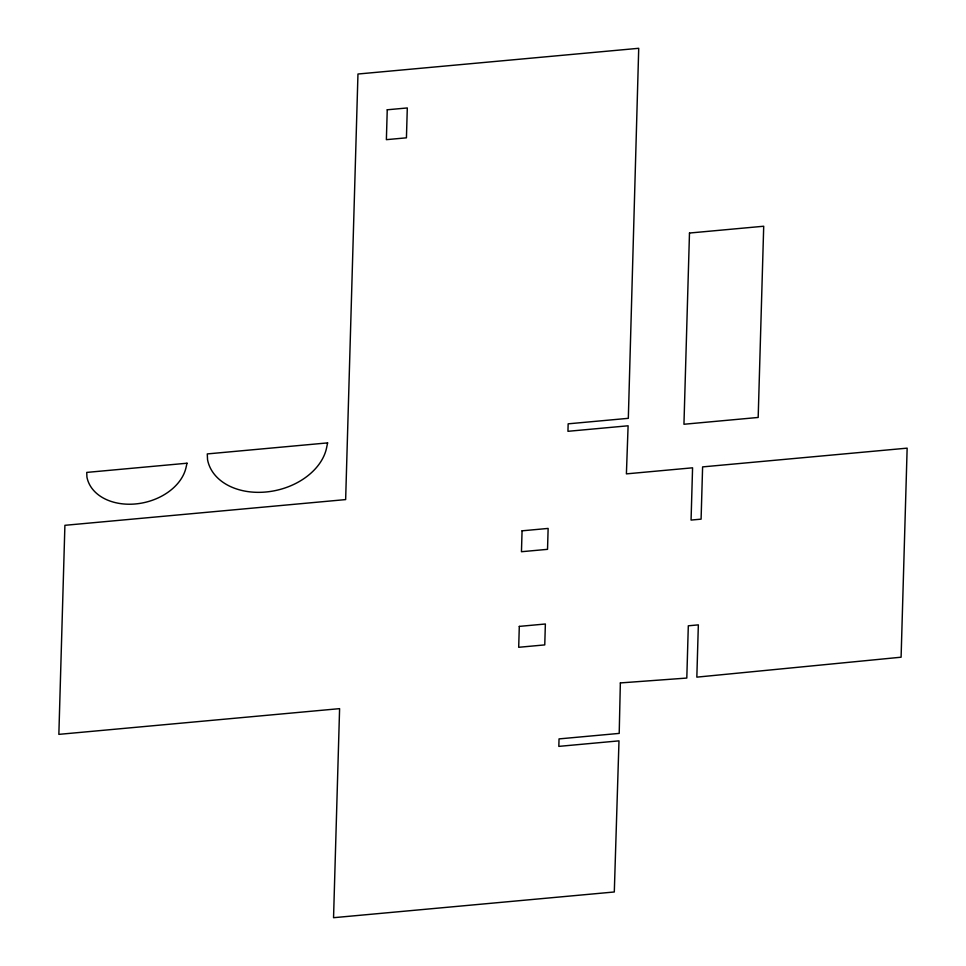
<?xml version="1.0" encoding="UTF-8"?>
<svg xmlns="http://www.w3.org/2000/svg" width="966" height="966" viewBox="0 0 966 966"><rect width="100%" height="100%" fill="white"/><g stroke="black" fill="none" stroke-linecap="round" stroke-linejoin="round"><path stroke-width="1.45" d="M620.353 682.926L619.206 733.399L559.036 738.905L558.831 746.38L618.989 740.862L614.304 891.98L333.548 917.7L339.597 708.646L58.854 734.365L64.903 525.311L345.647 499.591L357.963 74.02L638.719 48.3L628.323 418.326L568.153 423.832L567.948 431.307L628.105 425.789L626.403 473.871L692.574 467.81L691.064 520.07L701.087 519.153L702.608 466.892L907.146 448.152L901.097 657.206L696.836 677.142L698.346 624.869L688.311 625.799L686.802 678.06L620.353 682.926M387.245 109.786L386.376 139.659L406.432 137.824L407.302 107.951L387.245 109.786M519.297 626.391L518.694 647.292L544.764 644.902L545.367 624L519.297 626.391M522.063 530.817L521.459 551.719L547.529 549.34L548.133 528.426L522.063 530.817M689.482 233.035L683.952 424.255L758.177 417.457L763.708 226.237L689.482 233.035M327.607 442.899L326.387 448.779A60.918 44.122 -13.1 0 1 265.867 492.008A60.918 44.122 -13.1 0 1 207.545 459.671L207.279 453.923L327.607 442.899M187.018 463.221L185.943 467.93A50.775 36.768 -13.1 0 1 135.518 503.95A50.775 36.768 -13.1 0 1 86.916 476.999L86.747 472.41L187.018 463.221"/></g></svg>
